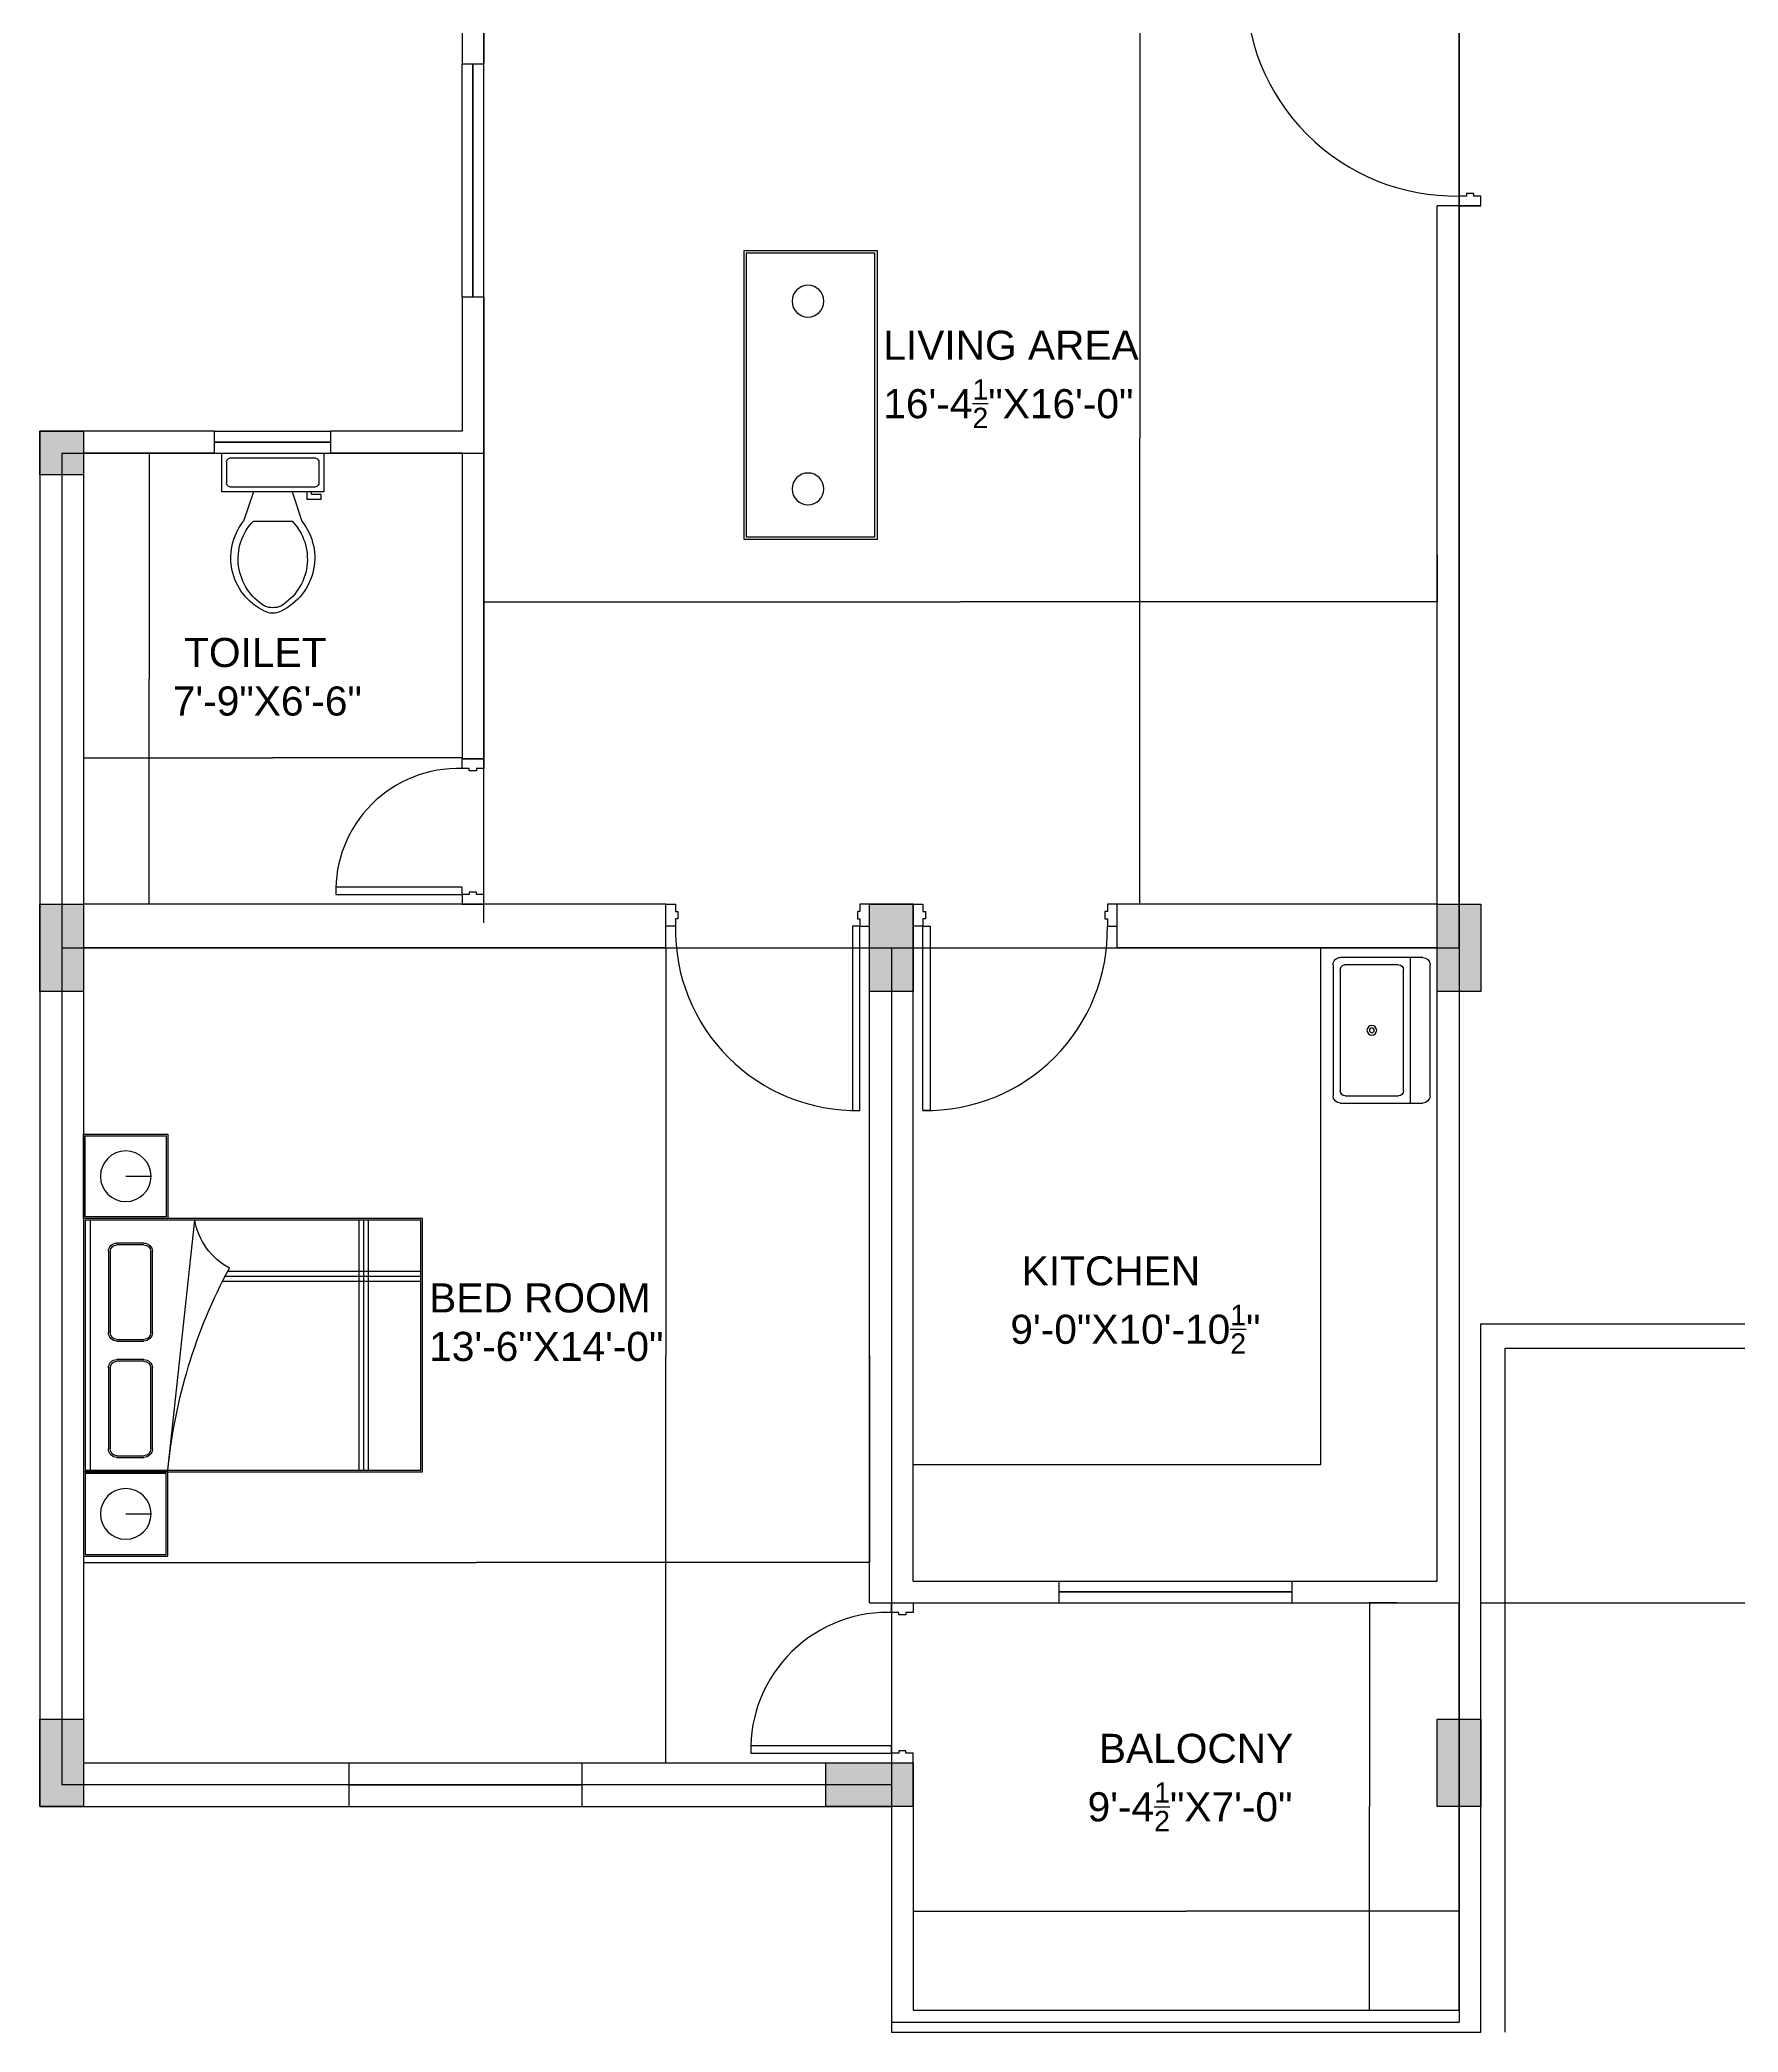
# Model space of a CAD drawing. Header units: metres. Extents: x -2370498 to 1228044, y -644254 to 236701.
# Drawn here: x -115132 to -101916, y -17071 to -1562 of the extents above; entities that cross this region are included whole.
import ezdxf

# ---------------------------------------------------------------- set-up
doc = ezdxf.new("R2010")
doc.units = ezdxf.units.M
doc.header["$MEASUREMENT"] = 0
doc.linetypes.add('HIDDEN2', pattern=[0.1875, 0.125, -0.0625])
for name, color, linetype in [('Beam', 6, 'Continuous'), ('column', 156, 'Continuous'), ('dim', 192, 'Continuous'), ('Door', 3, 'Continuous'), ('funi', 22, 'Continuous'), ('stair', 6, 'Continuous'), ('text', 1, 'Continuous'), ('TOILET SAMBLE', 181, 'Continuous'), ('window', 5, 'HIDDEN2')]:
    doc.layers.add(name, color=color, linetype=linetype)
doc.layers.add('Wall', color=7, linetype='Continuous', lineweight=30)
doc.styles.get("Standard").update_dxf_attribs({"font": 'arial.ttf'})
doc.dimstyles.get("Standard").update_dxf_attribs({"dimtxt": 0.18, "dimasz": 0.18, "dimexe": 0.18, "dimexo": 0.0625, "dimgap": 0.09, "dimtad": 0, "dimtih": 1, "dimtoh": 1, "dimdec": 1, "dimzin": 0, "dimdsep": 46, "dimlunit": 4, "dimtxsty": 'Standard', "dimcen": 0.09, "dimadec": 0, "dimazin": 0, "dimtfac": 1, "dimtdec": 1, "dimtofl": 0, "dimtmove": 0, "dimatfit": 3, "dimfxl": 1, "dimtolj": 1, "dimtzin": 0, "dimarcsym": 0})

# ---------------------------------------------------------------- blocks, each defined once
blk = doc.blocks.new('*D28')
at = {"layer": 'Defpoints', "color": 0, "transparency": 16777216}
for p in [(-114792.5114142232, -11803.24878123343), (-108675.0029531244, -11803.24878123343), (-108675.0029531244, -13416.25055567836)]:
    blk.add_point(p, dxfattribs=at)
at = {"layer": 'dim', "color": 0, "lineweight": -2, "transparency": 16777216}
for p, q in [((-114792.5114142232, -11803.31128123343), (-114792.5114142232, -13416.43055567836)), ((-108675.0029531244, -11803.31128123343), (-108675.0029531244, -13416.43055567836)), ((-114792.3314142232, -13416.25055567836), (-111734.2919040012, -13416.25055567836)), ((-108675.1829531244, -13416.25055567836), (-111733.2224633463, -13416.25055567836))]:
    blk.add_line(p, q, dxfattribs=at)
at = {"layer": 'dim', "color": 0, "transparency": 16777216}
for points in [[(-114792.3314142232, -13416.22055567836), (-114792.3314142232, -13416.28055567836), (-114792.5114142232, -13416.25055567836)], [(-108675.1829531244, -13416.22055567836), (-108675.1829531244, -13416.28055567836), (-108675.0029531244, -13416.25055567836)]]:
    blk.add_solid(points, dxfattribs=at)
at = {"layer": 'dim', "color": 0, "transparency": 16777216, "insert": (-111733.7571836738, -13416.25055567836), "char_height": 0.18, "attachment_point": 5}
blk.add_mtext('\\A1;509\'-9{\\H1x;\\S1/2;}"', dxfattribs=at)
blk = doc.blocks.new('*D29')
at = {"layer": 'Defpoints', "color": 0, "transparency": 16777216}
for p in [(-113758.7657714914, -8631.207356959898), (-110261.0236652624, -8631.207356959896), (-113758.7657714914, -14975.29020550698)]:
    blk.add_point(p, dxfattribs=at)
at = {"layer": 'dim', "color": 0, "lineweight": -2, "transparency": 16777216}
for p, q in [((-113758.7032714914, -8631.207356959898), (-110260.8436652624, -8631.207356959896)), ((-110261.0236652624, -8631.387356959896), (-110261.0236652624, -11803.06687809564)), ((-110261.0236652624, -14975.11020550697), (-110261.0236652624, -11803.43068437122)), ((-113758.7032714914, -14975.29020550698), (-110260.8436652624, -14975.29020550697))]:
    blk.add_line(p, q, dxfattribs=at)
at = {"layer": 'dim', "color": 0, "transparency": 16777216}
for points in [[(-110261.0536652624, -8631.387356959896), (-110260.9936652624, -8631.387356959896), (-110261.0236652624, -8631.207356959896)], [(-110261.0536652624, -14975.11020550697), (-110260.9936652624, -14975.11020550697), (-110261.0236652624, -14975.29020550697)]]:
    blk.add_solid(points, dxfattribs=at)
at = {"layer": 'dim', "color": 0, "transparency": 16777216, "insert": (-110261.0236652624, -11803.2487812334), "char_height": 0.18, "attachment_point": 5}
blk.add_mtext('\\A1;528\'-8"', dxfattribs=at)
blk = doc.blocks.new('*D30')
at = {"layer": 'Defpoints', "color": 0, "transparency": 16777216}
for p in [(-104571.7236162545, -13729.13107454236), (-104785.7512496687, -16901.1724988159), (-104785.7512496713, -16901.1724988159)]:
    blk.add_point(p, dxfattribs=at)
at = {"layer": 'dim', "color": 0, "lineweight": -2, "transparency": 16777216}
for p, q in [((-104571.7861162545, -13729.13107454236), (-104785.9312496713, -13729.13107454236)), ((-104785.7512496713, -13729.31107454236), (-104785.7512496713, -15314.96988354134)), ((-104785.7512496713, -16900.9924988159), (-104785.7512496713, -15315.33368981692)), ((-104785.8137496687, -16901.1724988159), (-104785.9312496713, -16901.1724988159))]:
    blk.add_line(p, q, dxfattribs=at)
at = {"layer": 'dim', "color": 0, "transparency": 16777216}
for points in [[(-104785.7812496713, -13729.31107454236), (-104785.7212496713, -13729.31107454236), (-104785.7512496713, -13729.13107454236)], [(-104785.7812496713, -16900.9924988159), (-104785.7212496713, -16900.9924988159), (-104785.7512496713, -16901.1724988159)]]:
    blk.add_solid(points, dxfattribs=at)
at = {"layer": 'dim', "color": 0, "transparency": 16777216, "insert": (-104785.7512496712, -15315.1517866791), "char_height": 0.18, "attachment_point": 5}
blk.add_mtext('\\A1;264\'-4"', dxfattribs=at)
blk = doc.blocks.new('*D31')
at = {"layer": 'Defpoints', "color": 0, "transparency": 16777216}
for p in [(-108335.1413719521, -15986.50587402498), (-104086.8716073, -15986.50587402498), (-104086.8716073, -16128.74264960738)]:
    blk.add_point(p, dxfattribs=at)
at = {"layer": 'dim', "color": 0, "lineweight": -2, "transparency": 16777216}
for p, q in [((-108335.1413719521, -15986.56837402498), (-108335.1413719521, -16128.92264960738)), ((-108334.9613719521, -16128.74264960738), (-106211.5411485619, -16128.74264960738)), ((-104087.0516073, -16128.74264960738), (-106210.4718306902, -16128.74264960738)), ((-104086.8716073, -15986.56837402498), (-104086.8716073, -16128.92264960738))]:
    blk.add_line(p, q, dxfattribs=at)
at = {"layer": 'dim', "color": 0, "transparency": 16777216}
for points in [[(-108334.9613719521, -16128.71264960738), (-108334.9613719521, -16128.77264960738), (-108335.1413719521, -16128.74264960738)], [(-104087.0516073, -16128.71264960738), (-104087.0516073, -16128.77264960738), (-104086.8716073, -16128.74264960738)]]:
    blk.add_solid(points, dxfattribs=at)
at = {"layer": 'dim', "color": 0, "transparency": 16777216, "insert": (-106211.006489626, -16128.74264960738), "char_height": 0.18, "attachment_point": 5}
blk.add_mtext('\\A1;354\'-0{\\H1x;\\S1/2;}"', dxfattribs=at)
blk = doc.blocks.new('*D32')
at = {"layer": 'Defpoints', "color": 0, "transparency": 16777216}
for p in [(-106572.7582774174, -1040.965377448246), (-105854.2818854338, -1040.965377448245), (-105854.2818854338, -8291.34577578774)]:
    blk.add_point(p, dxfattribs=at)
at = {"layer": 'dim', "color": 0, "lineweight": -2, "transparency": 16777216}
for p, q in [((-105854.3443854338, -1040.965377448245), (-106572.9382774174, -1040.965377448246)), ((-106572.7582774174, -1041.145377448246), (-106572.7582774174, -4665.853305130953)), ((-106572.7582774174, -8291.16577578774), (-106572.7582774174, -4666.457848105032)), ((-105854.3443854338, -8291.34577578774), (-106572.9382774174, -8291.34577578774))]:
    blk.add_line(p, q, dxfattribs=at)
at = {"layer": 'dim', "color": 0, "transparency": 16777216}
for points in [[(-106572.7882774174, -1041.145377448246), (-106572.7282774174, -1041.145377448246), (-106572.7582774174, -1040.965377448246)], [(-106572.7882774174, -8291.16577578774), (-106572.7282774174, -8291.16577578774), (-106572.7582774174, -8291.34577578774)]]:
    blk.add_solid(points, dxfattribs=at)
at = {"layer": 'dim', "color": 0, "transparency": 16777216, "insert": (-106572.7582774174, -4666.155576617962), "char_height": 0.18, "attachment_point": 5}
blk.add_mtext('\\A1;604\'-2{\\H1x;\\S1/2;}"', dxfattribs=at)
blk = doc.blocks.new('*D33')
at = {"layer": 'Defpoints', "color": 0, "transparency": 16777216}
for p in [(-111677.1135868117, -5561.64197764074), (-104256.8023978862, -5572.453126410379), (-104256.8023978862, -5936.640968396689)]:
    blk.add_point(p, dxfattribs=at)
at = {"layer": 'dim', "color": 0, "lineweight": -2, "transparency": 16777216}
for p, q in [((-111677.1135868117, -5561.70447764074), (-111677.1135868117, -5936.82096839669)), ((-104256.8023978862, -5572.515626410379), (-104256.8023978862, -5936.82096839669)), ((-111676.9335868117, -5936.640968396689), (-107967.4932038087, -5936.640968396689)), ((-104256.9823978862, -5936.640968396689), (-107966.4227808892, -5936.640968396689))]:
    blk.add_line(p, q, dxfattribs=at)
at = {"layer": 'dim', "color": 0, "transparency": 16777216}
for points in [[(-111676.9335868117, -5936.61096839669), (-111676.9335868117, -5936.670968396689), (-111677.1135868117, -5936.640968396689)], [(-104256.9823978862, -5936.61096839669), (-104256.9823978862, -5936.670968396689), (-104256.8023978862, -5936.640968396689)]]:
    blk.add_solid(points, dxfattribs=at)
at = {"layer": 'dim', "color": 0, "transparency": 16777216, "insert": (-107966.9579923489, -5936.640968396689), "char_height": 0.18, "attachment_point": 5}
blk.add_mtext('\\A1;618\'-4{\\H1x;\\S1/2;}"', dxfattribs=at)
blk = doc.blocks.new('*D34')
at = {"layer": 'Defpoints', "color": 0, "transparency": 16777216}
for p in [(-114792.5114142232, -6535.394273064891), (-111847.0443773978, -6535.394273064891), (-111847.0443773978, -7152.206725707632)]:
    blk.add_point(p, dxfattribs=at)
at = {"layer": 'dim', "color": 0, "lineweight": -2, "transparency": 16777216}
for p, q in [((-114792.5114142232, -6535.456773064891), (-114792.5114142232, -7152.386725707633)), ((-111847.0443773978, -6535.456773064891), (-111847.0443773978, -7152.386725707633)), ((-114792.3314142232, -7152.206725707632), (-113320.3141509265, -7152.206725707632)), ((-111847.2243773978, -7152.206725707632), (-113319.2416406945, -7152.206725707632))]:
    blk.add_line(p, q, dxfattribs=at)
at = {"layer": 'dim', "color": 0, "transparency": 16777216}
for points in [[(-114792.3314142232, -7152.176725707633), (-114792.3314142232, -7152.236725707632), (-114792.5114142232, -7152.206725707632)], [(-111847.2243773978, -7152.176725707633), (-111847.2243773978, -7152.236725707632), (-111847.0443773978, -7152.206725707632)]]:
    blk.add_solid(points, dxfattribs=at)
at = {"layer": 'dim', "color": 0, "transparency": 16777216, "insert": (-113319.7778958105, -7152.206725707632), "char_height": 0.18, "attachment_point": 5}
blk.add_mtext('\\A1;245\'-5{\\H1x;\\S1/2;}"', dxfattribs=at)
blk = doc.blocks.new('*D35')
at = {"layer": 'Defpoints', "color": 0, "transparency": 16777216}
for p in [(-114282.7190424677, -4779.442770342045), (-114216.5252067393, -4779.442770342045), (-114216.5252067393, -8291.34577578774)]:
    blk.add_point(p, dxfattribs=at)
at = {"layer": 'dim', "color": 0, "lineweight": -2, "transparency": 16777216}
for p, q in [((-114216.5877067393, -4779.442770342045), (-114282.8990424677, -4779.442770342045)), ((-114282.7190424677, -4779.622770342045), (-114282.7190424677, -6535.212369927103)), ((-114282.7190424677, -8291.16577578774), (-114282.7190424677, -6535.576176202683)), ((-114216.5877067393, -8291.34577578774), (-114282.8990424677, -8291.34577578774))]:
    blk.add_line(p, q, dxfattribs=at)
at = {"layer": 'dim', "color": 0, "transparency": 16777216}
for points in [[(-114282.7490424677, -4779.622770342045), (-114282.6890424677, -4779.622770342045), (-114282.7190424677, -4779.442770342045)], [(-114282.7490424677, -8291.16577578774), (-114282.6890424677, -8291.16577578774), (-114282.7190424677, -8291.34577578774)]]:
    blk.add_solid(points, dxfattribs=at)
at = {"layer": 'dim', "color": 0, "transparency": 16777216, "insert": (-114282.7190424676, -6535.394273064859), "char_height": 0.18, "attachment_point": 5}
blk.add_mtext('\\A1;292\'-8"', dxfattribs=at)
blk = doc.blocks.new('A$C0EA4476A')
at = {"linetype": 'ByBlock', "lineweight": -2}
for p, q in [((-1.569933374412358e-07, 2.007999913374078), (-1.569933374412358e-07, 1.507999913374078)), ((0.4999998430066626, 2.007999913374078), (-1.569933374412358e-07, 2.007999913374078)), ((0.4999998430066626, 2.007999913374078), (1.999999843006663, 2.007999913374078)), ((0.4999998430066626, -8.662027539685369e-08), (0.4999998430066626, 2.007999913374078)), ((0.4999998430066626, 1.507999913374078), (0.4999998430066626, 2.007999913374078)), ((1.999999843006663, 2.007999913374078), (1.999999843006663, -8.662027539685369e-08)), ((1.999999843006663, 2.007999913374078), (2.499999843006663, 2.007999913374078)), ((1.999999843006663, 1.507999913374078), (1.999999843006663, 2.007999913374078)), ((2.499999843006663, 2.007999913374078), (2.499999843006663, 1.507999913374078)), ((0.009999843008699827, 1.997999913379317), (0.009999843008699827, 1.517999913376116)), ((0.4899998430046253, 1.997999913379317), (0.009999843008699827, 1.997999913379317)), ((0.4899998430046253, 1.517999913376116), (0.4899998430046253, 1.997999913379317)), ((0.5099998430086998, 1.997999913379317), (1.989999843004625, 1.997999913379317)), ((0.5099998430086998, 0.009999913374485914), (0.5099998430086998, 1.997999913379317)), ((0.5099998430086998, 1.968018404775648), (1.989999843004625, 1.968018404775648)), ((1.989999843004625, 1.997999913379317), (1.989999843004625, 0.009999913374485914)), ((2.0099998430087, 1.997999913379317), (2.489999843004625, 1.997999913379317)), ((2.0099998430087, 1.517999913376116), (2.0099998430087, 1.997999913379317)), ((2.489999843004625, 1.997999913379317), (2.489999843004625, 1.517999913376116)), ((0.6460030532980454, 1.650288242322858), (0.6460030532980454, 1.810288242326351)), ((0.6560030532928067, 1.650288242322858), (0.6560030532928067, 1.810288242326351)), ((0.6960030532936798, 1.860288242329261), (1.176003053296881, 1.860288242329261)), ((0.6960030532936798, 1.850288242327224), (1.176003053296881, 1.850288242327224)), ((1.216003053297754, 1.810288242326351), (1.216003053297754, 1.650288242322858)), ((1.226003053292516, 1.810288242326351), (1.226003053292516, 1.650288242322858)), ((1.335538323932269, 1.650288242322858), (1.335538323932269, 1.810288242326351)), ((1.34553832392703, 1.650288242322858), (1.34553832392703, 1.810288242326351)), ((1.385538323927904, 1.860288242329261), (1.865538323931105, 1.860288242329261)), ((1.385538323927904, 1.850288242327224), (1.865538323931105, 1.850288242327224)), ((1.905538323931978, 1.810288242326351), (1.905538323931978, 1.650288242322858)), ((1.915538323926739, 1.810288242326351), (1.915538323926739, 1.650288242322858)), ((0.2499998430066626, 1.757999913374078), (0.2499998430066626, 1.607999913372623)), ((2.249999843006663, 1.757999913374078), (2.249999843006663, 1.607999913372623)), ((1.176003053296881, 1.610288242329261), (0.6960030532936798, 1.610288242329261)), ((1.176003053296881, 1.600288242327224), (0.6960030532936798, 1.600288242327224)), ((1.865538323931105, 1.610288242329261), (1.385538323927904, 1.610288242329261)), ((1.865538323931105, 1.600288242327224), (1.385538323927904, 1.600288242327224)), ((-1.569933374412358e-07, 1.507999913374078), (0.4999998430066626, 1.507999913374078)), ((0.009999843008699827, 1.517999913376116), (0.4899998430046253, 1.517999913376116)), ((1.989999843004625, 1.507999913374078), (0.5099998430086998, 1.348816104495199)), ((2.499999843006663, 1.507999913374078), (1.999999843006663, 1.507999913374078)), ((2.489999843004625, 1.517999913376116), (2.0099998430087, 1.517999913376116)), ((0.8715071125916438, 1.18447658529476), (0.8715071125916438, 0.009999913374485914)), ((0.8115071125939721, 1.153418864065316), (0.8115071125939721, 0.009999913374485914)), ((0.841507112592808, 1.16915115431766), (0.841507112592808, 0.009999913374485914)), ((0.5099998430086998, 0.3774772984761512), (1.989999843004625, 0.3774772984761512)), ((0.5099998430086998, 0.3495376880673575), (1.989999843004625, 0.3495376880673575)), ((0.5099998430086998, 0.3215980776585639), (1.989999843004625, 0.3215980776585639)), ((1.989999843004625, 0.009999913374485914), (0.5099998430086998, 0.009999913374485914)), ((1.999999843006663, -8.662027539685369e-08), (0.4999998430066626, -8.662027539685369e-08))]:
    blk.add_line(p, q, dxfattribs=at)
for centre in [(0.2499998430066626, 1.757999913374078), (2.249999843006663, 1.757999913374078)]:
    blk.add_circle(centre, 0.15, dxfattribs=at)
for centre, radius, start, end in [((0.6960030532936798, 1.810288242326351), 0.05, 90, 180), ((0.6960030532936798, 1.810288242326351), 0.04, 90, 180), ((1.176003053296881, 1.810288242326351), 0.05, 0, 90), ((1.176003053296881, 1.810288242326351), 0.04, 0, 90), ((1.385538323927904, 1.810288242326351), 0.05, 90, 180), ((1.385538323927904, 1.810288242326351), 0.04, 90, 180), ((1.865538323931105, 1.810288242326351), 0.05, 0, 90), ((1.865538323931105, 1.810288242326351), 0.04, 0, 90), ((0.6960030532936798, 1.650288242322858), 0.05, 180, 270), ((0.6960030532936798, 1.650288242322858), 0.04, 180, 270), ((1.176003053296881, 1.650288242322858), 0.04, 270, 0), ((1.176003053296881, 1.650288242322858), 0.05, 270, 0), ((1.385538323927904, 1.650288242322858), 0.05, 180, 270), ((1.385538323927904, 1.650288242322858), 0.04, 180, 270), ((1.865538323931105, 1.650288242322858), 0.05, 270, 0), ((1.865538323931105, 1.650288242322858), 0.04, 270, 0), ((2.293282374317641, -1.635717661687522), 3.158312917610382, 95.51041844519085, 118.3399110683232), ((0.4397010651300661, 0.9519281108005089), 0.4030657486158824, 28.46881856280967, 79.95566290813281)]:
    blk.add_arc(centre, radius, start, end, dxfattribs=at)
blk = doc.blocks.new('TABEL')
at = {"layer": 'funi'}
for points in [[(344.9697734733977, -136.6354657468573), (372.5102604115586, -136.6354657468573), (372.5102604115586, -196.1067197865883), (344.9697734733977, -196.1067197865883)], [(345.4697734733977, -137.1354657468573), (372.0102604115586, -137.1354657468573), (372.0102604115586, -195.6067197865883), (345.4697734733977, -195.6067197865883)]]:
    blk.add_lwpolyline(points, close=True, dxfattribs=at)
at = {"layer": 'funi', "color": 7}
for centre in [(358.2102462822295, -147.0236590330051), (358.2102462822295, -185.7185265004406)]:
    blk.add_circle(centre, 3.2712288282803, dxfattribs=at)
blk = doc.blocks.new('Sink-single - 30 in top')
blk.add_line((-15, -3.999996000000001), (15, -3.999996000000001))
for points in [[(-13.5, 0), (13.5, 0)], [(-15, -18.499996), (-15, -1.500000000000002)], [(15, -1.500000000000002), (15, -18.499996)], [(-13.5, -17.499996), (-13.5, -6.499996000000001)], [(-12.5, -5.499996000000001), (12.5, -5.499996000000001)], [(13.5, -6.499996000000001), (13.5, -17.499996)], [(13.5, -19.999996), (-13.5, -19.999996)], [(12.5, -18.499996), (-12.5, -18.499996)]]:
    blk.add_lwpolyline(points)
for radius in [1, 0.5]:
    blk.add_circle((0, -11.999996), radius)
for centre, radius, start, end in [((-13.5, -1.500000000000002), 1.5, 90, 180), ((13.5, -1.500000000000002), 1.5, 0, 90), ((-12.5, -6.499996000000001), 1, 90, 180), ((12.5, -6.499996000000001), 1, 0, 90), ((-13.5, -18.499996), 1.5, 180, 270), ((-12.5, -17.499996), 1, 180, 270), ((12.5, -17.499996), 1, 270, 0), ((13.5, -18.499996), 1.5, 270, 0)]:
    blk.add_arc(centre, radius, start, end)
blk = doc.blocks.new('Toilet - top')
for p, q in [((9.5, -6), (9.5, -2)), ((-8, -8.5), (-8, -8)), ((-7, -8), (-7, -9.5)), ((-4, -8), (-6, -14)), ((4, -8), (6, -14)), ((-10, -8.5), (-8, -8.5)), ((-10, -9.5), (-10, -8.5)), ((-7, -9.5), (-10, -9.5)), ((4, -14), (-4, -14))]:
    blk.add_line(p, q)
blk.add_lwpolyline([(10.5, -8), (10.5, 0), (-10.5, 0), (-10.5, -8)], close=True)
for points in [[(-9.5, -2), (-9.5, -6)], [(8.5, -1), (-8.5, -1)], [(-8.5, -7), (8.5, -7)]]:
    blk.add_lwpolyline(points)
for centre, radius, start, end in [((-8.625, -1.875), 0.8838834999999999, 81.8699, 188.1301), ((8.625, -1.875), 0.8838834999999999, 351.8699, 98.13009999999998), ((-8.625, -6.125), 0.8838834999999999, 171.869898, 278.1301), ((8.625, -6.125), 0.8838834999999999, 261.8699, 8.130099999999993), ((3.519562435188957, -21.58049502388982), 12.16902005083647, 141.4691096810948, 247.9714346835576), ((4.199957580658808, -21.81740929088453), 11.3291791325804, 136.3677254423718, 238.946823937405), ((-3.519499936778317, -21.58047137067522), 12.16903423757823, 292.0284332733153, 38.53070636800452), ((-4.199890672038477, -21.81738596564129), 11.32918622148567, 301.0530065773863, 43.63209216694732), ((2.096609817270334e-05, -27.87646475467881), 4, 245.7318247449371, 294.2681740488959), ((2.094152141829397e-05, -28.99996806116074), 4, 254.8605283244436, 285.1394707718433)]:
    blk.add_arc(centre, radius, start, end)
blk = doc.blocks.new('*D96')
at = {"layer": 'Defpoints', "color": 0, "transparency": 16777216}
for p in [(-104086.8716073001, 6549.276602063444), (-104086.8716073012, -8631.207356958803), (-104086.871607304, -8631.207356958803)]:
    blk.add_point(p, dxfattribs=at)
at = {"layer": 'Door', "color": 0, "lineweight": -2, "transparency": 16777216}
for p, q in [((-104086.9341073001, 6549.276602063444), (-104087.0516073039, 6549.276602063444)), ((-104086.871607304, 6549.096602063444), (-104086.871607304, -1040.66310596064)), ((-104086.871607304, -8631.027356958803), (-104086.871607304, -1041.267648934719)), ((-104086.9341073012, -8631.207356958803), (-104087.0516073039, -8631.207356958803))]:
    blk.add_line(p, q, dxfattribs=at)
at = {"layer": 'Door', "color": 0, "transparency": 16777216}
for points in [[(-104086.901607304, 6549.096602063444), (-104086.841607304, 6549.096602063444), (-104086.871607304, 6549.276602063444)], [(-104086.901607304, -8631.027356958803), (-104086.841607304, -8631.027356958803), (-104086.871607304, -8631.207356958803)]]:
    blk.add_solid(points, dxfattribs=at)
at = {"layer": 'Door', "color": 0, "transparency": 16777216, "insert": (-104086.8716073039, -1040.96537744765), "char_height": 0.18, "attachment_point": 5}
blk.add_mtext('\\A1;1265\'-0{\\H1x;\\S1/2;}"', dxfattribs=at)

msp = doc.modelspace()

# ---------------------------------------------------------------- hatches: boundary and pattern name
at = {"layer": 'column'}
h = msp.add_hatch(color=256, dxfattribs=at)
h.dxf.hatch_style = 1
h.paths.add_polyline_path([(-114792.5114142232, -4609.511979755965), (-115132.3729953955, -4609.511979755965), (-115132.3729953955, -4949.373560928121), (-114792.5114142232, -4949.373560928121)])
h = msp.add_hatch(color=256, dxfattribs=at)
h.dxf.hatch_style = 1
h.paths.add_polyline_path([(-114792.5114142232, -8291.345775787737), (-115132.3729953955, -8291.345775787737), (-115132.3729953955, -8971.068938132086), (-114792.5114142232, -8971.068938132086)])
h = msp.add_hatch(color=256, dxfattribs=at)
h.dxf.hatch_style = 1
h.paths.add_polyline_path([(-108335.1413719521, -8291.345775787737), (-108675.0029531244, -8291.345775787737), (-108675.0029531244, -8971.068938132086), (-108335.1413719521, -8971.068938132086)])
h = msp.add_hatch(color=256, dxfattribs=at)
h.dxf.hatch_style = 1
h.paths.add_polyline_path([(-103916.9408167142, -8291.345775787737), (-104256.8023978862, -8291.345775787737), (-104256.8023978862, -8971.068938132086), (-103916.9408167142, -8971.068938132086)])
h = msp.add_hatch(color=256, dxfattribs=at)
h.dxf.hatch_style = 1
h.paths.add_polyline_path([(-114792.5114142232, -14635.42862433481), (-115132.3729953955, -14635.42862433481), (-115132.3729953955, -15315.15178667913), (-114792.5114142232, -15315.15178667913)])
h = msp.add_hatch(color=256, dxfattribs=at)
h.dxf.hatch_style = 1
h.paths.add_polyline_path([(-103916.9408167142, -14635.42862433481), (-104256.8023978862, -14635.42862433481), (-104256.8023978862, -15315.15178667913), (-103916.9408167142, -15315.15178667913)])
h = msp.add_hatch(color=256, dxfattribs=at)
h.dxf.hatch_style = 1
h.paths.add_polyline_path([(-109014.8645342964, -14975.29020550697), (-109014.8645342964, -15315.15178667913), (-108335.1413719521, -15315.15178667913), (-108335.1413719521, -14975.29020550697)])

# ---------------------------------------------------------------- linework, layer by layer
for p, q in [((-103916.9408167142, -11557.73242132785), (-100291.7506175442, -11557.73242132785)), ((-103728.1288271738, -11746.54441086796), (-100480.5626070842, -11746.54441086796))]:
    msp.add_line(p, q)
at = {"layer": 'Beam'}
for p, q in [((-111677.1135868111, -8434.652643865329), (-111677.1135868111, 6889.138183235598)), ((-104086.8716073, -1116.490173264267), (-104086.8716073012, -8971.068938132086)), ((-114962.4422048093, -4779.442770342043), (-114962.4422048093, -8631.207356959894)), ((-114962.4422048093, -4779.442770342043), (-111677.1135868111, -4779.442770342043)), ((-114962.4422048093, -8631.207356959894), (-114962.4422048093, -15145.22099609461)), ((-114962.4422048096, -8631.207356959383), (-104086.8716073012, -8631.207356960842)), ((-108505.0721625382, -8631.207356959894), (-108505.0721625382, -16992.4080553655)), ((-104086.8716073012, -8631.2073569588), (-104086.8716072994, -16992.4080553655)), ((-108505.0721625382, -15145.22099609461), (-114962.4422048093, -15145.22099609461)), ((-108505.0721625382, -16992.4080553655), (-104086.8716072994, -16992.4080553655))]:
    msp.add_line(p, q, dxfattribs=at)
at = {"layer": 'column'}
for points in [[(-115132.3729953955, -4609.511979755965), (-114792.5114142232, -4609.511979755965), (-114792.5114142232, -4949.373560928121), (-115132.3729953955, -4949.373560928121)], [(-115132.3729953955, -8291.345775787737), (-114792.5114142232, -8291.345775787737), (-114792.5114142232, -8971.068938132086), (-115132.3729953955, -8971.068938132086)], [(-108675.0029531244, -8291.345775787737), (-108335.1413719521, -8291.345775787737), (-108335.1413719521, -8971.068938132086), (-108675.0029531244, -8971.068938132086)], [(-104256.8023978862, -8291.345775787737), (-103916.9408167142, -8291.345775787737), (-103916.9408167142, -8971.068938132086), (-104256.8023978862, -8971.068938132086)], [(-115132.3729953955, -14635.42862433481), (-114792.5114142232, -14635.42862433481), (-114792.5114142232, -15315.15178667913), (-115132.3729953955, -15315.15178667913)], [(-104256.8023978862, -14635.42862433481), (-103916.9408167142, -14635.42862433481), (-103916.9408167142, -15315.15178667913), (-104256.8023978862, -15315.15178667913)], [(-109014.8645342964, -15315.15178667913), (-109014.8645342964, -14975.29020550697), (-108335.1413719521, -14975.29020550697), (-108335.1413719521, -15315.15178667913)]]:
    msp.add_lwpolyline(points, close=True, dxfattribs=at)
at = {"layer": 'Door'}
for points in [[(-104086.8716073, -2853.560477033117), (-103916.9408167142, -2853.560477033117), (-103916.9408167142, -2778.035681217095), (-103973.5844135761, -2778.035681217095), (-103973.5844135761, -2759.154482263062), (-104030.2280104381, -2759.154482263062), (-104030.2280104381, -2778.035681217095), (-104086.8716073, -2778.035681217095), (-104086.8716073, -2853.560477033117)], [(-111847.0443773978, -7158.473838547177), (-111677.1135868117, -7158.473838547177), (-111677.1135868117, -7233.998634363237), (-111733.7571836739, -7233.998634363237), (-111733.7571836739, -7252.879833317233), (-111790.4007805359, -7252.879833317233), (-111790.4007805359, -7233.998634363237), (-111847.0443773978, -7233.998634363237), (-111847.0443773978, -7158.473838547177)], [(-111847.0443773978, -8291.345775787737), (-111677.1135868117, -8291.345775787737), (-111677.1135868117, -8215.820979971715), (-111733.7571836739, -8215.820979971715), (-111733.7571836739, -8196.939781017682), (-111790.4007805359, -8196.939781017682), (-111790.4007805359, -8215.820979971715), (-111847.0443773978, -8215.820979971715), (-111847.0443773978, -8291.345775787737)], [(-110261.0236652611, -8461.276566373816), (-110261.0236652611, -8291.345775787737), (-110185.498869445, -8291.345775787737), (-110185.498869445, -8347.989372649763), (-110166.6176704911, -8347.989372649763), (-110166.6176704911, -8404.63296951179), (-110185.498869445, -8404.63296951179), (-110185.498869445, -8461.276566373816), (-110261.0236652611, -8461.276566373816)], [(-108675.0029531244, -8461.276566373816), (-108675.0029531244, -8291.345775787737), (-108750.5277489405, -8291.345775787737), (-108750.5277489405, -8347.989372649763), (-108769.4089478944, -8347.989372649763), (-108769.4089478944, -8404.63296951179), (-108750.5277489405, -8404.63296951179), (-108750.5277489405, -8461.276566373816), (-108675.0029531244, -8461.276566373816)], [(-108335.1413719521, -8461.276566373816), (-108335.1413719521, -8291.345775787737), (-108259.6165761362, -8291.345775787737), (-108259.6165761362, -8347.989372649763), (-108240.735377182, -8347.989372649763), (-108240.735377182, -8404.63296951179), (-108259.6165761362, -8404.63296951179), (-108259.6165761362, -8461.276566373816), (-108335.1413719521, -8461.276566373816)], [(-106749.1206598153, -8461.276566373816), (-106749.1206598153, -8291.345775787737), (-106824.6454556315, -8291.345775787737), (-106824.6454556315, -8347.989372649763), (-106843.5266545853, -8347.989372649763), (-106843.5266545853, -8404.63296951179), (-106824.6454556315, -8404.63296951179), (-106824.6454556315, -8461.276566373816), (-106749.1206598153, -8461.276566373816)], [(-108505.0721625382, -13729.13107454236), (-108335.1413719521, -13729.13107454236), (-108335.1413719521, -13804.65587035842), (-108391.7849688143, -13804.65587035842), (-108391.7849688143, -13823.53706931241), (-108448.4285656763, -13823.53706931241), (-108448.4285656763, -13804.65587035842), (-108505.0721625382, -13804.65587035842), (-108505.0721625382, -13729.13107454236)], [(-108505.0721625382, -14975.29020550697), (-108335.1413719521, -14975.29020550697), (-108335.1413719521, -14899.76540969094), (-108391.7849688143, -14899.76540969094), (-108391.7849688143, -14880.88421073691), (-108448.4285656763, -14880.88421073691), (-108448.4285656763, -14899.76540969094), (-108505.0721625382, -14899.76540969094), (-108505.0721625382, -14975.29020550697)]]:
    msp.add_lwpolyline(points, dxfattribs=at)
for points in [[(-111847.0443773978, -8215.820979971715), (-111847.0443773978, -8159.177383109688), (-112828.8667230064, -8159.177383109688), (-112828.8667230064, -8215.820979971715)], [(-108750.5277489405, -9896.247686878502), (-108750.5277489405, -8461.276566373816), (-108807.1713458024, -8461.276566373816), (-108807.1713458024, -9896.247686878502)], [(-108259.6165761362, -9896.247686878502), (-108259.6165761362, -8461.276566373816), (-108202.972979274, -8461.276566373816), (-108202.972979274, -9896.247686878502)], [(-108505.0721625382, -14899.76540969094), (-108505.0721625382, -14843.12181282892), (-109600.1817018707, -14843.12181282892), (-109600.1817018707, -14899.76540969094)]]:
    msp.add_lwpolyline(points, close=True, dxfattribs=at)
for centre, radius, start, end in [((-104115.1934057312, -1144.811971695281), 1633.469255789795, 179.0065311437468, 270.9934688560022), ((-111875.366175829, -8187.499181540701), 953.9210752122399, 88.29864539432303, 181.7013546052977), ((-108778.8495473713, -8489.598364804828), 1406.934411959821, 178.8465495488871, 271.1534504511512), ((-108231.2947777051, -8489.598364804828), 1406.934411959821, 268.8465495488488, 1.153450451112906), ((-108532.3229685915, -14871.44361125993), 1068.23424327576, 87.01796334953454, 181.519245143953)]:
    msp.add_arc(centre, radius, start, end, dxfattribs=at)
at = {"layer": 'stair'}
for p, q in [((-105163.0999476786, -12652.90273416386), (-105163.0999476786, -8631.207356959894)), ((-108335.1413719521, -12652.90273416386), (-105163.0999476786, -12652.90273416386)), ((-103916.9408167142, -13729.13107454236), (-100291.7506175442, -13729.13107454236))]:
    msp.add_line(p, q, dxfattribs=at)
at = {"layer": 'Wall'}
for p, q in [((-111847.0443773978, -701.1037962760875), (-111847.0443773978, -1749.010338223572)), ((-111677.1135868117, -1040.965377448245), (-111677.1135868117, -1749.010338223572)), ((-111847.0443773978, -1749.010338223572), (-111677.1135868117, -1749.010338223572)), ((-103916.9408167142, -2853.560477033117), (-104256.8023978862, -2853.560477033117)), ((-104256.8023978862, -8291.345775787737), (-104256.8023978862, -2853.560477033117)), ((-111847.0443773978, -3561.605437808445), (-111847.0443773978, -4609.511979755965)), ((-111847.0443773978, -3561.605437808445), (-111677.1135868117, -3561.605437808445)), ((-111677.1135868117, -3561.605437808445), (-111677.1135868117, -7158.473838547177)), ((-113772.9266707069, -4609.511979755965), (-115132.3729953955, -4609.511979755965)), ((-115132.3729953955, -4609.511979755965), (-115132.3729953955, -15315.15178667913)), ((-113772.9266707069, -4779.442770342043), (-113772.9266707069, -4609.511979755965)), ((-111847.0443773978, -4609.511979755965), (-112866.6291209145, -4609.511979755965)), ((-112866.6291209145, -4779.442770342043), (-112866.6291209145, -4609.511979755965)), ((-113772.9266707069, -4779.442770342043), (-114792.5114142232, -4779.442770342043)), ((-114792.5114142232, -4779.442770342043), (-114792.5114142232, -8291.345775787737)), ((-111847.0443773978, -4779.442770342043), (-112866.6291209145, -4779.442770342043)), ((-111847.0443773978, -4779.442770342043), (-111847.0443773978, -7158.473838547177)), ((-111677.1135868117, -7158.473838547177), (-111847.0443773978, -7158.473838547177)), ((-111677.1135868117, -8291.345775787737), (-114792.5114142232, -8291.345775787737)), ((-111677.1135868117, -8291.345775787737), (-111847.0443773978, -8291.345775787737)), ((-110261.0236652611, -8291.345775787737), (-111677.1135868117, -8291.345775787737)), ((-110261.0236652611, -8631.207356959894), (-110261.0236652611, -8291.345775787737)), ((-108675.0029531244, -13729.13107454236), (-108675.0029531244, -8291.345775787737)), ((-108335.1413719521, -8291.345775787737), (-108675.0029531244, -8291.345775787737)), ((-108335.1413719521, -13559.20028395628), (-108335.1413719521, -8291.345775787737)), ((-106749.1206598153, -8631.207356959894), (-106749.1206598153, -8291.345775787737)), ((-104256.8023978862, -8291.345775787737), (-106749.1206598153, -8291.345775787737)), ((-110261.0236652611, -8631.207356959894), (-114792.5114142232, -8631.207356959894)), ((-114792.5114142232, -8631.207356959894), (-114792.5114142232, -14975.29020550697)), ((-104256.8023978862, -8631.207356959894), (-106749.1206598153, -8631.207356959894)), ((-104256.8023978862, -13559.20028395628), (-104256.8023978862, -8631.207356959894)), ((-103916.9408167142, -17071.10328940197), (-103916.9408167142, -11557.73242132785)), ((-103728.1288271738, -17071.10328940197), (-103728.1288271738, -11746.54441086796)), ((-108335.1413719521, -13559.20028395628), (-107202.2694347115, -13559.20028395628)), ((-107202.2694347115, -13559.20028395628), (-107202.2694347115, -13729.13107454236)), ((-105389.6743351267, -13559.20028395628), (-104256.8023978862, -13559.20028395628)), ((-105389.6743351267, -13559.20028395628), (-105389.6743351267, -13729.13107454236)), ((-108675.0029531244, -13729.13107454236), (-108335.1413719521, -13729.13107454236)), ((-108335.1413719521, -13729.13107454236), (-107202.2694347115, -13729.13107454236)), ((-105389.6743351267, -13729.13107454236), (-104086.8716073, -13729.13107454236)), ((-104086.8716073, -16901.17249881589), (-104086.8716073, -13729.13107454236)), ((-114792.5114142232, -14975.29020550697), (-112725.0201287594, -14975.29020550697)), ((-112725.0201287594, -15315.15178667913), (-112725.0201287594, -14975.29020550697)), ((-110912.4250291743, -14975.29020550697), (-108335.1413719521, -14975.29020550697)), ((-110912.4250291743, -15315.15178667913), (-110912.4250291743, -14975.29020550697)), ((-108335.1413719521, -15315.15178667913), (-108335.1413719521, -14975.29020550697)), ((-115132.3729953955, -15315.15178667913), (-112725.0201287594, -15315.15178667913)), ((-110912.4250291743, -15315.15178667913), (-108505.0721625382, -15315.15178667913)), ((-108505.0721625382, -15315.15178667913), (-108505.0721625382, -17071.10328940197)), ((-108335.1413719521, -15315.15178667913), (-108335.1413719521, -16901.17249881589)), ((-108335.1413719521, -16901.17249881589), (-104086.8716073, -16901.17249881589)), ((-108505.0721625382, -17071.10328940197), (-103916.9408167142, -17071.10328940197))]:
    msp.add_line(p, q, dxfattribs=at)
at = {"layer": 'window'}
for p, q in [((-111847.0443773978, -3561.605437808445), (-111847.0443773978, -1749.010338223572)), ((-111677.1135868117, -3561.605437808445), (-111677.1135868117, -1749.010338223572)), ((-113772.9266707069, -4609.511979755965), (-112866.6291209145, -4609.511979755965)), ((-113772.9266707069, -4779.442770342043), (-112866.6291209145, -4779.442770342043)), ((-107202.2694347115, -13559.20028395628), (-105389.6743351267, -13559.20028395628)), ((-107202.2694347115, -13729.13107454236), (-105389.6743351267, -13729.13107454236)), ((-112725.0201287594, -14975.29020550697), (-110912.4250291743, -14975.29020550697)), ((-112725.0201287594, -15315.15178667913), (-110912.4250291743, -15315.15178667913))]:
    msp.add_line(p, q, dxfattribs=at)
at = {"layer": 'window', "lineweight": 40}
for p, q in [((-111762.0789821047, -1749.010338223572), (-111762.0789821047, -3561.605437808445)), ((-113772.9266707069, -4694.477375049004), (-112866.6291209145, -4694.477375049004)), ((-107202.2694347115, -13644.16567924932), (-105389.6743351267, -13644.16567924932)), ((-112725.0201287594, -15145.22099609304), (-110912.4250291743, -15145.22099609304))]:
    msp.add_line(p, q, dxfattribs=at)

# ---------------------------------------------------------------- block references
at = {"layer": 'funi'}
for name, p, xscale, yscale, zscale, rotation in [('TABEL', (-122681.6131542827, -10609.64968980629), -37.76239790801824, 37.76239790801824, 37.76239790801824, 180), ('A$C0EA4476A', (-112154.1810646573, -10080.42491711931), -1313.909593319024, 1313.909593319024, 1313.909593319024, 90)]:
    msp.add_blockref(name, p, dxfattribs=dict(at, xscale=xscale, yscale=yscale, zscale=zscale, rotation=rotation))
at = {"layer": 'TOILET SAMBLE', "xscale": -37.76239790801824, "yscale": 37.76239790801824, "zscale": 37.76239790801824}
msp.add_blockref('Toilet - top', (-113319.7778958107, -4779.442770342043), dxfattribs=at)
at = {"layer": 'TOILET SAMBLE', "xscale": -37.76239790801824, "yscale": 37.76239790801824, "zscale": 37.76239790801824, "rotation": 270}
msp.add_blockref('Sink-single - 30 in top', (-104313.0724843292, -9272.17391947357), dxfattribs=at)

# ---------------------------------------------------------------- texts
at = {"layer": 'text', "char_height": 226.5743874481095, "attachment_point": 7}
for s, insert in [('\\A1;LIVING AREA\\P16\'-4{\\H0.7x;\\S1/2;}"X16\'-0"', (-108568.3508825656, -4584.690119382598)), (' TOILET  \\P7\'-9"X6\'-6"', (-114097.6883119171, -6825.507335622669)), ('\\A1; KITCHEN \\P9\'-0"X10\'-10{\\H0.7x;\\S1/2;}"', (-107579.3496001701, -11789.87377119453)), ('BED ROOM \\P13\'-6"X14\'-0"', (-112102.5940796106, -11849.51990439308)), ('\\A1; BALOCNY\\P9\'-4{\\H0.7x;\\S1/2;}"X7\'-0" ', (-106978.3762782532, -15506.99139679802))]:
    msp.add_mtext_dynamic_manual_height_columns(s, width=4249.676339665977, gutter_width=37.76239790801824, heights=[0], dxfattribs=dict(at, insert=insert))

# ---------------------------------------------------------------- dimensions: what is measured, and where the dimension line sits
at = {"layer": 'dim'}
for base, p1, p2, picture, middle in [((-106572.7582774174, -1040.965377448246), (-105854.2818854338, -8291.345775787737), (-105854.2818854338, -1040.965377448245), '*D32', (-106572.7582774174, -4666.155576617962)), ((-114282.7190424677, -4779.442770342045), (-114216.5252067392, -8291.345775787737), (-114216.5252067392, -4779.442770342043), '*D35', (-114282.7190424676, -6535.394273064859)), ((-110261.0236652624, -8631.207356959896), (-113758.7657714913, -14975.29020550697), (-113758.7657714913, -8631.207356959894), '*D29', (-110261.0236652624, -11803.2487812334)), ((-104785.7512496713, -16901.1724988159), (-104571.7236162545, -13729.13107454236), (-104785.7512496687, -16901.17249881589), '*D30', (-104785.7512496712, -15315.1517866791))]:
    dim = msp.add_linear_dim(base=base, p1=p1, p2=p2, angle=270, dimstyle='Standard', dxfattribs=at)
    dim.commit()
    dim.dimension.update_dxf_attribs({"geometry": picture, "text_midpoint": middle})
for base, p1, p2, picture, middle in [((-104256.8023978862, -5936.640968396689), (-111677.1135868117, -5561.64197764074), (-104256.8023978862, -5572.453126410379), '*D33', (-107966.9579923489, -5936.640968396689)), ((-111847.0443773978, -7152.206725707632), (-114792.5114142232, -6535.394273064891), (-111847.0443773978, -6535.394273064891), '*D34', (-113319.7778958105, -7152.206725707632)), ((-108675.0029531244, -13416.25055567836), (-114792.5114142232, -11803.24878123343), (-108675.0029531244, -11803.24878123343), '*D28', (-111733.7571836738, -13416.25055567836)), ((-104086.8716073, -16128.74264960738), (-108335.1413719521, -15986.50587402498), (-104086.8716073, -15986.50587402498), '*D31', (-106211.006489626, -16128.74264960738))]:
    dim = msp.add_linear_dim(base=base, p1=p1, p2=p2, dimstyle='Standard', dxfattribs=at)
    dim.commit()
    dim.dimension.update_dxf_attribs({"geometry": picture, "text_midpoint": middle})
at = {"layer": 'Door'}
dim = msp.add_linear_dim(base=(-104086.871607304, -8631.207356958803), p1=(-104086.8716073, 6549.276602063441), p2=(-104086.8716073012, -8631.2073569588), angle=90, dimstyle='Standard', dxfattribs=at)
dim.commit()
dim.dimension.update_dxf_attribs({"geometry": '*D96', "text_midpoint": (-104086.8716073039, -1040.96537744765)})

doc.saveas('drawing.dxf')
